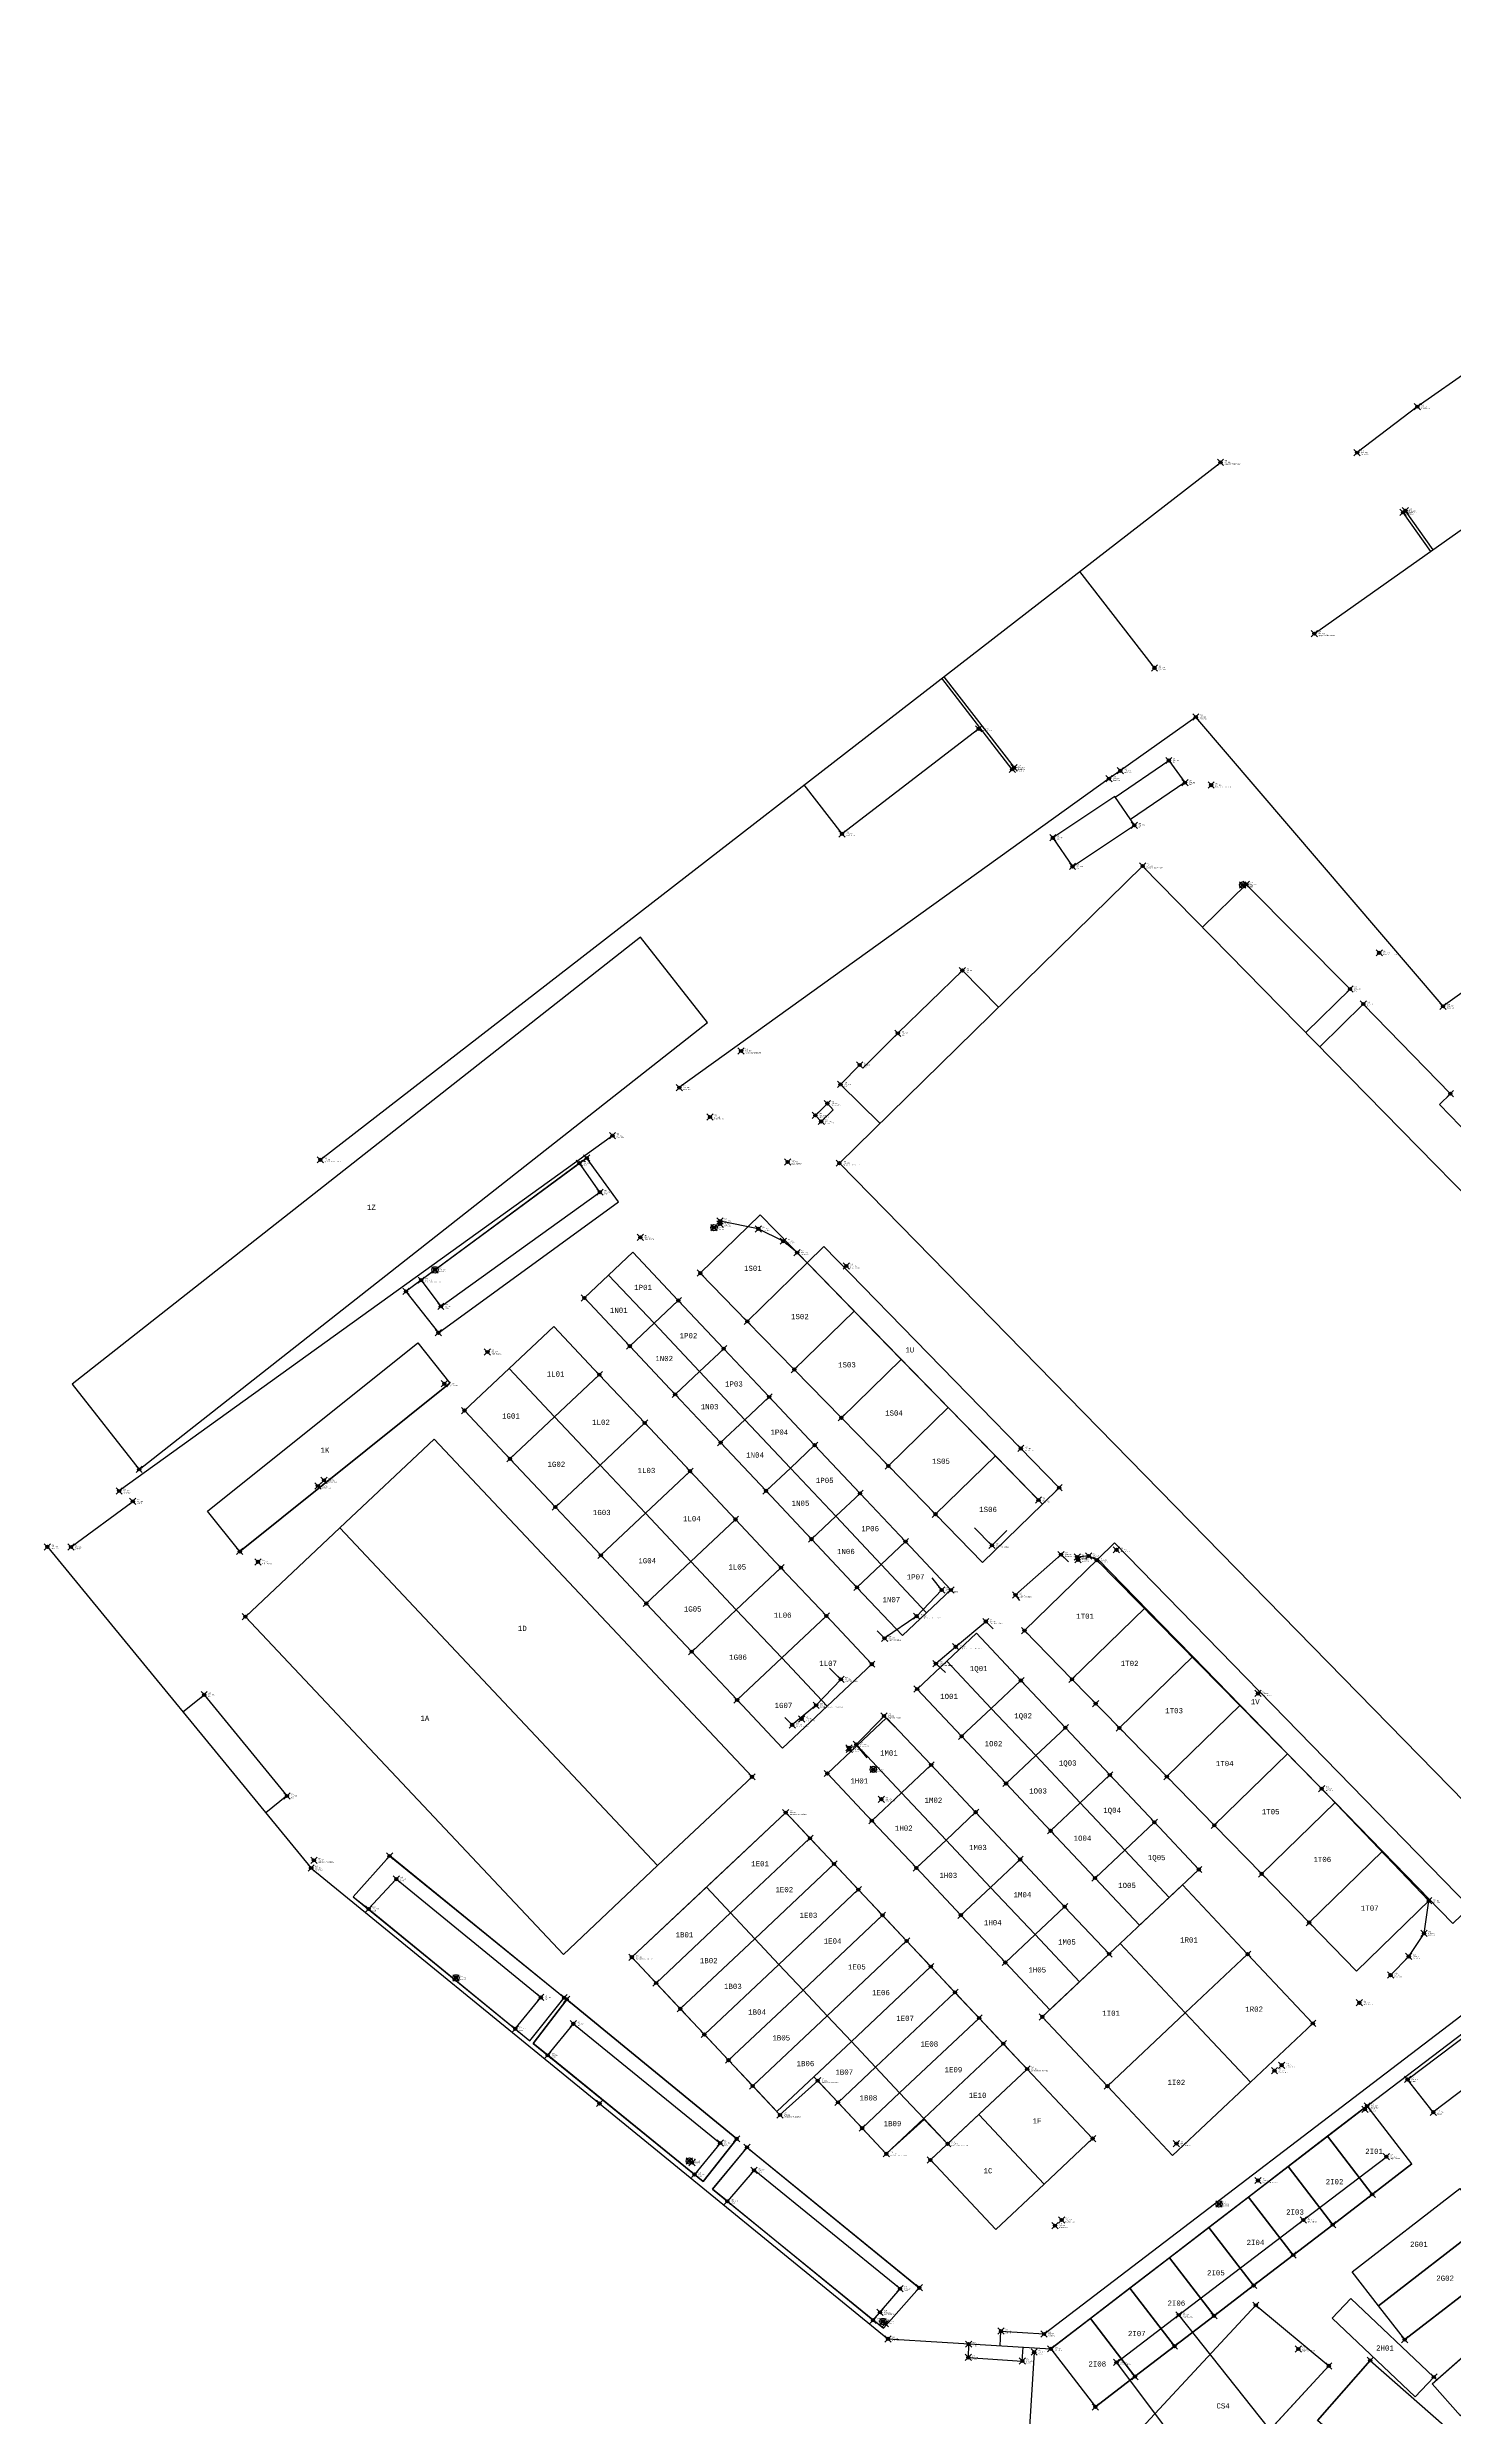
# Model space of a CAD drawing. Extents: x -300 to 1147333, y -89907 to 306044.
# Drawn here: x 73487 to 207910, y 58132 to 284659 of the extents above; entities that cross this region are included whole.
import ezdxf
from ezdxf.enums import TextEntityAlignment as Align

# ---------------------------------------------------------------- set-up
doc = ezdxf.new("R2010")
doc.units = 0
doc.header["$PDMODE"] = 35
doc.header["$PDSIZE"] = 300
for name, color, linetype, lineweight in [('WF ingombro stive 2', 1, 'Continuous', 30), ('WF lato di accesso', 40, 'Continuous', 30), ('WF piazzole', 6, 'Continuous', 30), ('WF vertice sinistro', 94, 'Continuous', 30)]:
    doc.layers.add(name, color=color, linetype=linetype, lineweight=lineweight)
doc.layers.add('WF nome aree GPS', color=7, linetype='Continuous')
doc.layers.add('WF nuovi punti', color=6, linetype='Continuous')
doc.styles.get("Standard").update_dxf_attribs({"font": 'consola.ttf', "height": 500})

# ---------------------------------------------------------------- blocks, each defined once
blk = doc.blocks.new('rilievo 2')
at = {"color": 8}
for p, q in [((213211, -411653, 1099), (212505, -412138, 2812)), ((216249, -415845), (213211, -411653, 1099)), ((199021, -428355), (216249, -415845)), ((197375, -423326, 2753), (195925, -424398, 2747)), ((195925, -424398, 2747), (199021, -428355)), ((194356, -478384), (190885, -482275)), ((211046, -491935), (194370, -478369)), ((190885, -482275), (192351, -483445, 2585)), ((207770, -496057, 2549), (211046, -491935)), ((208072, -496295, 2554), (211288, -492096)), ((211288, -492096), (227542, -505427)), ((206371, -494913, 2552), (207770, -496057, 2549)), ((209475, -497435, 2553), (208072, -496295, 2554)), ((227542, -505427), (224337, -509503, 675)), ((225219, -510224, 2528), (228525, -506247)), ((228525, -506247), (244998, -519666)), ((224337, -509503, 675), (223509, -508833, 2540)), ((226653, -511395, 2526), (225219, -510224, 2528)), ((244998, -519666), (241572, -523535)), ((241572, -523535), (240576, -522767, 2510))]:
    blk.add_line(p, q, dxfattribs=at)
for points, elevation in [([(250671, -370612), (237609, -380655), (233996, -375973)], 1802), ([(263718, -377153), (268851, -373640), (270394, -375759), (265181, -379288)], 1951), ([(239296, -402752), (237466, -404609), (241244, -408332)], 2108), ([(256389, -444346), (233317, -420693), (231997, -419597), (229602, -418423), (225956, -417672), (225935, -417953)], 2095), ([(290044, -489772), (291785, -487987), (293243, -485783), (293703, -482666), (283462, -471954), (261960, -450103), (261178, -449699), (260102, -449797), (260170, -450061)], 2505)]:
    blk.add_lwpolyline(points, dxfattribs=dict(at, elevation=elevation))
at = {"color": 8, "elevation": 2180}
blk.add_lwpolyline([(235619, -408158), (235065, -407572), (236208, -406438), (236762, -407025)], close=True, dxfattribs=at)
at = {"color": 8}
for points in [[(311105, -305458, 1408), (323482, -322511, 1330), (305542, -335424, 1375), (303358, -332290, 1408), (292598, -339814, 1383), (286849, -344201, 1684)], [(282761, -361510, 1488), (328669, -329063, 1303), (340328, -345427, 1364)], [(187735, -411822, 3474), (273789, -345134, 1928)], [(293884, -353649, 1443), (291244, -349914, 1575), (291453, -349759, 1577), (294096, -353499, 1442)], [(267477, -364785, 1704), (260336, -355560, 2170)], [(247332, -365638, 2403), (254053, -374325, 1802), (253878, -374487, 1806), (247144, -365783, 2407)], [(161648, -448828, 1954), (186863, -479531, 1078), (241997, -524553, 234), (257566, -525503, 360), (287808, -502280, 2651), (311879, -483968, 2683), (320954, -477001, -331), (327105, -472296, -331), (335070, -466036, 2080), (354649, -449578, 2133), (314683, -397379, 2207), (310635, -400536, 2212), (303510, -391107, 2143), (295063, -397138, 2335), (271429, -369482, 1692), (264211, -374625, 1649), (263130, -375375, 1675), (222048, -404916, 2809)], [(272075, -389580, 2143), (276253, -385485, 2266), (286171, -395489, 2442), (281936, -399640, 2140)], [(242945, -399722, 2040), (249117, -393719, 2153), (252564, -397236, 2138)], [(301725, -419830, 2134), (304801, -416814, 2121), (301650, -413663, 2177), (294713, -406524, 2245), (295761, -405499, 2083), (287434, -396931, 2164), (283275, -401007, 2139)], [(242945, -399722, 2040), (239605, -403062, 2108)], [(239296, -402752, 2108), (239605, -403062, 2108)], [(215667, -409517, 2863), (168510, -443480, 2008)], [(163913, -448838, 1933), (169812, -444477, 2012)], [(250281, -447005, -271991), (251938, -448681, 2081), (253353, -447267, 2081)], [(254602, -453963, -271991), (254195, -453424, 2150), (258545, -449566, 2065), (259252, -450273, 2065)], [(246206, -451787, -271991), (247125, -452951, 2392), (244749, -455453, 2550), (241672, -457570, 2684), (240961, -456859, 1684)], [(247504, -460842, -271991), (246582, -459993, 2646), (248470, -458380, 2592), (251358, -455964, 2360), (252065, -456671, 2360)], [(236416, -460422, -271991), (237500, -461492, 2737), (235134, -463969, 2787), (232847, -465845, 2819), (232139, -465138, 2819)], [(174600, -464599, 1504), (176635, -462968, 2904), (184543, -472637, 2849), (182524, -474248, 1229)], [(240013, -468991, -271991), (238969, -467714, 2922), (241622, -464998, 2697), (242678, -466053, 2697)], [(315807, -480757, 2187), (318531, -484399, 64), (294129, -502882, -37), (291669, -499749, -32), (312644, -483901, 2046), (312314, -483467, 2113)], [(252733, -525208, 321), (252800, -523809, 2574), (256922, -524079, 2529), (299863, -491302, 2611), (299017, -490184, 2014), (299264, -489052, 2014), (304821, -485049, 1996)], [(263848, -526800, 341), (269805, -522264, 256), (281709, -513178, 120), (289643, -507136, -24)], [(249709, -525060, 398), (249677, -526329, 354), (254840, -526675, 338), (254921, -525342, 339)], [(255975, -525816, 366), (255511, -533509, 340)]]:
    blk.add_polyline3d(points, dxfattribs=at)
for points in [[(257760, -381029, 1996), (259638, -383772, 2065), (265554, -379832, 2343), (263673, -377087, 1967)], [(330623, -449313, 2125), (301532, -477741, 2033), (237357, -412142, 2131), (266341, -383731, 2144)], [(255308, -498750, 2875), (247700, -505905, 3627), (245447, -503584, 3012), (241842, -506860, 2803), (235282, -499869, 2839), (231678, -503146, 2630), (217517, -488061, 2893), (232227, -474236, 2932)]]:
    blk.add_polyline3d(points, close=True, dxfattribs=at)
at = {"color": 1}
for points in [[(197375, -423326, 2753), (199259, -425832, 2726), (214461, -414911, 2776), (212505, -412138, 2812)], [(194996, -480592, 2656), (192351, -483445, 2585), (206371, -494913, 2552), (208812, -491908, 2619)], [(209475, -497435, 2553), (211926, -494424, 2615), (225963, -505824, 2580), (223509, -508833, 2540)], [(229195, -508432, 2576), (226653, -511395, 2526), (240576, -522767, 2510), (243152, -519755, 2596)]]:
    blk.add_polyline3d(points, close=True, dxfattribs=at)
blk.add_polyline3d([(263848, -526800, 341), (272583, -538471, 232), (278382, -533064, 135), (269805, -522264, 256)], dxfattribs=at)
for centre in [(275906, -385537, 2233), (225360, -418298, 2570), (198703, -422343, 2736), (240600, -470107, 2848), (200700, -490037, 2592), (223019, -507547, 2507), (273638, -511656, 2520), (241531, -522895, 2487)]:
    blk.add_circle(centre, 300, dxfattribs=at)
at = {"color": 8}
for p in [(292598, -339814, 1383), (286849, -344201, 1684), (273789, -345134, 1928), (291244, -349914, 1575), (291453, -349759, 1577), (282761, -361510, 1488), (267477, -364785, 1704), (250671, -370612, 1802), (271429, -369482, 1692), (268851, -373640, 1951), (253878, -374487, 1806), (254053, -374325, 1802), (263130, -375375, 1675), (264211, -374625, 1649), (270394, -375759, 2151), (272897, -375995, 2044), (265554, -379832, 2343), (237609, -380655, 1858), (257760, -381029, 1996), (259638, -383772, 2065), (266341, -383731, 2144), (275906, -385537, 2233), (276253, -385485, 2266), (249117, -393719, 2153), (288960, -392031, 2163), (286171, -395489, 2442), (287434, -396931, 2164), (295063, -397138, 2335), (242945, -399722, 2040), (227961, -401413, 2561), (239296, -402752, 2108), (222048, -404916, 2809), (237466, -404609, 2086), (224979, -407732, 2638), (235065, -407572, 2217), (236208, -406438, 2215), (295761, -405499, 2083), (215667, -409517, 2863), (235619, -408158, 2180), (187735, -411822, 3474), (212505, -412138, 2812), (232409, -412025, 2309), (237357, -412142, 2131), (214461, -414911, 2776), (225360, -418298, 2570), (225935, -417953, 2551), (225956, -417672, 2492), (229602, -418423, 2352), (218335, -419232, 2713), (231997, -419597, 2228), (233317, -420693, 2137), (197375, -423326, 2753), (198703, -422343, 2736), (238013, -421981, 2149), (199259, -425832, 2726), (203715, -430192, 2701), (199589, -433235, 2692), (254701, -439416, 2104), (168510, -443480, 2008), (187504, -443002, 2549), (188091, -442458, 2542), (169812, -444477, 2012), (256389, -444346, 2095), (161648, -448828, 1954), (163913, -448838, 1933), (181774, -450263, 2580), (251938, -448681, 2081), (258545, -449566, 2065), (260102, -449797, 2162), (260170, -450061, 2192), (261178, -449699, 2023), (261960, -450103, 2008), (263842, -449110, 2084), (247125, -452951, 2392), (254195, -453424, 2150), (241672, -457570, 2684), (244749, -455453, 2550), (251358, -455964, 2360), (248470, -458380, 2592), (237500, -461492, 2737), (246582, -459993, 2646), (176635, -462968, 2904), (235134, -463969, 2787), (277375, -462841, 1969), (232847, -465845, 2819), (233750, -465273, 2775), (241622, -464998, 2697), (238269, -468041, 2768), (238298, -468198, 2892), (238969, -467714, 2922), (240600, -470107, 2848), (184543, -472637, 2849), (241374, -472955, 2844), (283462, -471954, 1839), (232227, -474236, 2932), (186863, -479531, 1078), (187123, -478795, 2580), (194996, -480592, 2656), (192351, -483445, 2585), (293703, -482666, 1827), (293243, -485783, 1965), (217517, -488061, 2893), (291785, -487987, 2185), (200700, -490037, 2592), (290044, -489772, 2505), (208812, -491908, 2619), (287066, -492418, 2637), (206371, -494913, 2552), (211926, -494424, 2615), (209475, -497435, 2553), (235282, -499869, 2839), (255308, -498750, 2875), (278949, -498915, 2686), (279635, -498385, 2724), (291669, -499749, -32), (287596, -502597, 136), (287808, -502280, 2651), (294129, -502882, -37), (231678, -503146, 2630), (225963, -505824, 2580), (241842, -506860, 2803), (247700, -505905, 3627), (269577, -505879, 2740), (289643, -507136, -24), (223019, -507547, 2507), (223509, -508833, 2540), (229195, -508432, 2576), (277371, -509411, 2556), (226653, -511395, 2526), (273638, -511656, 2520), (257965, -513725, 2748), (258596, -513181, 2745), (281709, -513178, 120), (243152, -519755, 2596), (240576, -522767, 2510), (241241, -522016, 2470), (241531, -522895, 2487), (269805, -522264, 256), (241997, -524553, 234), (249709, -525060, 398), (252800, -523809, 2574), (256922, -524079, 2529), (257566, -525503, 360), (281227, -525524, 95), (249677, -526329, 354), (254840, -526675, 338), (255975, -525816, 366), (263848, -526800, 341)]:
    blk.add_point(p, dxfattribs=at)
for s, p in [('514', (292987, -339648, 1383)), ('273.374', (292987, -339814, 1383)), ('Blocco CLS', (292987, -339981, 1383)), ('513', (287238, -344034, 1684)), ('Muro CLS', (287238, -344367, 1684)), ('273.675', (287238, -344201, 1684)), ('Spigolo fabbricato', (274178, -345301, 1928)), ('435', (274178, -344968, 1928)), ('273.919', (274178, -345134, 1928)), ('436', (291633, -349747, 1575)), ('Muro CLS', (291633, -350080, 1575)), ('273.567', (291633, -349914, 1575)), ('437', (291842, -349593, 1577)), ('Muro CLS', (291842, -349926, 1577)), ('273.569', (291842, -349759, 1577)), ('Spigolo fabbricato', (283150, -361677, 1488)), ('438', (283150, -361344, 1488)), ('273.479', (283150, -361510, 1488)), ('434', (267866, -364618, 1704)), ('Muro CLS', (267866, -364952, 1704)), ('273.696', (267866, -364785, 1704)), ('431', (251060, -370446, 1802)), ('273.793', (251060, -370612, 1802)), ('Box carrelli', (251060, -370779, 1802)), ('391', (271818, -369315, 1692)), ('Muro CLS', (271818, -369649, 1692)), ('273.684', (271818, -369482, 1692)), ('388', (269240, -373473, 1951)), ('273.942', (269240, -373640, 1951)), ('Box', (269240, -373807, 1951)), ('432', (254267, -374321, 1806)), ('Muro CLS', (254267, -374654, 1806)), ('273.798', (254267, -374487, 1806)), ('433', (254442, -374159, 1802)), ('Muro CLS', (254442, -374492, 1802)), ('273.793', (254442, -374325, 1802)), ('389', (263519, -375208, 1675)), ('Muro CLS', (263519, -375542, 1675)), ('273.667', (263519, -375375, 1675)), ('390', (264600, -374458, 1649)), ('Muro CLS', (264600, -374791, 1649)), ('273.641', (264600, -374625, 1649)), ('387', (270783, -375593, 2151)), ('274.143', (270783, -375759, 2151)), ('Box', (270783, -375926, 2151)), ('394', (273286, -375828, 2044)), ('274.035', (273286, -375995, 2044)), ('Palo illuminazione', (273286, -376162, 2044)), ('430', (237998, -380489, 1858)), ('386', (265943, -379665, 2343)), ('274.335', (265943, -379832, 2343)), ('Box', (265943, -379998, 2343)), ('273.850', (237998, -380655, 1858)), ('Box carrelli', (237998, -380822, 1858)), ('384', (258149, -380862, 1996)), ('273.987', (258149, -381029, 1996)), ('Box', (258149, -381196, 1996)), ('385', (260027, -383605, 2065)), ('274.056', (260027, -383772, 2065)), ('Box', (260027, -383939, 2065)), ('Spigolo fabbricato', (266730, -383898, 2144)), ('392', (266730, -383564, 2144)), ('274.136', (266730, -383731, 2144)), ('395', (276295, -385371, 2233)), ('274.224', (276295, -385537, 2233)), ('Idrante', (276295, -385704, 2233)), ('393', (276642, -385318, 2266)), ('274.257', (276642, -385485, 2266)), ('Box', (276642, -385652, 2266)), ('396', (289349, -391864, 2163)), ('383', (249506, -393552, 2153)), ('274.144', (249506, -393719, 2153)), ('Box', (249506, -393886, 2153)), ('274.154', (289349, -392031, 2163)), ('Palo illuminazione', (289349, -392198, 2163)), ('397', (286560, -395323, 2442)), ('274.433', (286560, -395489, 2442)), ('Box', (286560, -395656, 2442)), ('398', (287823, -396764, 2164)), ('274.156', (287823, -396931, 2164)), ('Box', (287823, -397098, 2164)), ('399', (295452, -396971, 2335)), ('Muro CLS', (295452, -397305, 2335)), ('274.327', (295452, -397138, 2335)), ('382', (243334, -399555, 2040)), ('274.032', (243334, -399722, 2040)), ('Box', (243334, -399889, 2040)), ('374', (228350, -401246, 2561)), ('274.552', (228350, -401413, 2561)), ('Palo illuminazione', (228350, -401580, 2561)), ('381', (239685, -402585, 2108)), ('274.100', (239685, -402752, 2108)), ('Box', (239685, -402919, 2108)), ('372', (222437, -404749, 2809)), ('Muro CLS', (222437, -405083, 2809)), ('274.800', (222437, -404916, 2809)), ('380', (237855, -404443, 2086)), ('274.078', (237855, -404609, 2086)), ('Box', (237855, -404776, 2086)), ('373', (225368, -407566, 2638)), ('274.629', (225368, -407732, 2638)), ('378', (235454, -407405, 2217)), ('274.209', (235454, -407572, 2217)), ('Blocco CLS', (235454, -407739, 2217)), ('379', (236596, -406271, 2215)), ('274.206', (236596, -406438, 2215)), ('Blocco CLS', (236596, -406605, 2215)), ('371', (216056, -409350, 2863)), ('Muro CLS', (216056, -409684, 2863)), ('274.855', (216056, -409517, 2863)), ('Riga bianca', (225368, -407899, 2638)), ('377', (236008, -407992, 2180)), ('274.172', (236008, -408158, 2180)), ('Blocco CLS', (236008, -408325, 2180)), ('Spigolo fabbricato', (188124, -411989, 3474)), ('440', (188124, -411656, 3474)), ('275.465', (188124, -411822, 3474)), ('CS13', (212894, -412304, 2812)), ('519', (212894, -411971, 2812)), ('274.803', (212894, -412138, 2812)), ('375', (232798, -411858, 2309)), ('274.300', (232798, -412025, 2309)), ('Riga bianca', (232798, -412192, 2309)), ('Spigolo fabbricato', (237746, -412309, 2131)), ('376', (237746, -411975, 2131)), ('274.123', (237746, -412142, 2131)), ('CS13', (214850, -415077, 2776)), ('520', (214850, -414744, 2776)), ('274.768', (214850, -414911, 2776)), ('370', (218724, -419065, 2713)), ('369', (225749, -418131, 2570)), ('274.561', (225749, -418298, 2570)), ('Idrante', (225749, -418464, 2570)), ('368', (226324, -417786, 2551)), ('Muro CLS', (226324, -418120, 2551)), ('274.543', (226324, -417953, 2551)), ('367', (226345, -417505, 2492)), ('Muro CLS', (226345, -417839, 2492)), ('274.484', (226345, -417672, 2492)), ('366', (229991, -418256, 2352)), ('Muro CLS', (229991, -418590, 2352)), ('274.343', (229991, -418423, 2352)), ('274.704', (218724, -419232, 2713)), ('Riga bianca', (218724, -419399, 2713)), ('365', (232385, -419430, 2228)), ('Muro CLS', (232385, -419764, 2228)), ('274.220', (232385, -419597, 2228)), ('364', (233706, -420527, 2137)), ('Muro CLS', (233706, -420860, 2137)), ('274.128', (233706, -420693, 2137)), ('336', (197764, -423159, 2753)), ('274.744', (197764, -423326, 2753)), ('Palo illuminazione', (197764, -423493, 2753)), ('337', (199092, -422177, 2736)), ('274.727', (199092, -422343, 2736)), ('Idrante', (199092, -422510, 2736)), ('363', (238402, -421814, 2149)), ('274.140', (238402, -421981, 2149)), ('Riga bianca', (238402, -422148, 2149)), ('521', (199648, -425665, 2726)), ('274.717', (199648, -425832, 2726)), ('CS13', (199648, -425999, 2726)), ('339', (204104, -430026, 2701)), ('274.693', (204104, -430192, 2701)), ('Riga bianca', (204104, -430359, 2701)), ('338', (199978, -433068, 2692)), ('274.684', (199978, -433235, 2692)), ('Riga bianca', (199978, -433402, 2692)), ('362', (255089, -439250, 2104)), ('274.095', (255089, -439416, 2104)), ('Riga bianca', (255089, -439583, 2104)), ('330', (168899, -443313, 2008)), ('Muro CLS', (168899, -443647, 2008)), ('273.999', (168899, -443480, 2008)), ('333', (187893, -442836, 2549)), ('274.541', (187893, -443002, 2549)), ('Blocco CLS', (187893, -443169, 2549)), ('334', (188480, -442291, 2542)), ('274.534', (188480, -442458, 2542)), ('Blocco CLS', (188480, -442625, 2542)), ('Sbarra', (170201, -444644, 2012)), ('332', (170201, -444310, 2012)), ('274.003', (170201, -444477, 2012)), ('361', (256778, -444180, 2095)), ('Muro CLS', (256778, -444513, 2095)), ('274.086', (256778, -444346, 2095)), ('831', (252327, -448514, 2081)), ('329', (162037, -448662, 1954)), ('Muro CLS', (162037, -448995, 1954)), ('273.946', (162037, -448828, 1954)), ('Sbarra', (164302, -449005, 1933)), ('331', (164302, -448671, 1933)), ('273.924', (164302, -448838, 1933)), ('335', (182163, -450096, 2580)), ('274.572', (182163, -450263, 2580)), ('Riga bianca', (182163, -450430, 2580)), ('274.073', (252327, -448681, 2081)), ('Ingombro stive', (252327, -448848, 2081)), ('830', (258934, -449399, 2065)), ('274.056', (258934, -449566, 2065)), ('Ingombro stive', (258934, -449733, 2065)), ('359', (260491, -449631, 2162)), ('Muro CLS', (260491, -449964, 2162)), ('274.154', (260491, -449797, 2162)), ('360', (260559, -449894, 2192)), ('Muro CLS', (260559, -450228, 2192)), ('274.183', (260559, -450061, 2192)), ('358', (261567, -449533, 2023)), ('Muro CLS', (261567, -449866, 2023)), ('274.015', (261567, -449699, 2023)), ('357', (262349, -449936, 2008)), ('Muro CLS', (262349, -450269, 2008)), ('274.000', (262349, -450103, 2008)), ('356', (264231, -448943, 2084)), ('274.075', (264231, -449110, 2084)), ('Riga bianca', (264231, -449277, 2084)), ('832', (247514, -452784, 2392)), ('274.383', (247514, -452951, 2392)), ('833', (245138, -455287, 2550)), ('Ingombro stive', (247514, -453118, 2392)), ('829', (254584, -453257, 2150)), ('274.141', (254584, -453424, 2150)), ('Ingombro stive', (254584, -453590, 2150)), ('834', (242061, -457404, 2684)), ('274.675', (242061, -457570, 2684)), ('274.541', (245138, -455453, 2550)), ('Ingombro stive - mezzeria', (245138, -455620, 2550)), ('828', (251747, -455797, 2360)), ('274.351', (251747, -455964, 2360)), ('Ingombro stive', (251747, -456131, 2360)), ('Ingombro stive', (242061, -457737, 2684)), ('826', (246971, -459826, 2646)), ('827', (248859, -458214, 2592)), ('274.584', (248859, -458380, 2592)), ('Ingombro stive - mezzeria', (248859, -458547, 2592)), ('835', (237889, -461325, 2737)), ('274.729', (237889, -461492, 2737)), ('Ingombro stive', (237889, -461659, 2737)), ('274.637', (246971, -459993, 2646)), ('Ingombro stive', (246971, -460160, 2646)), ('328', (177024, -462801, 2904)), ('274.896', (177024, -462968, 2904)), ('Box', (177024, -463135, 2904)), ('836', (235523, -463802, 2787)), ('274.779', (235523, -463969, 2787)), ('Ingombro stive - mezzeria', (235523, -464136, 2787)), ('355', (277763, -462675, 1969)), ('273.960', (277763, -462841, 1969)), ('Riga bianca', (277763, -463008, 1969)), ('837', (233236, -465679, 2819)), ('274.811', (233236, -465845, 2819)), ('Ingombro stive', (233236, -466012, 2819)), ('341', (234139, -465106, 2775)), ('274.767', (234139, -465273, 2775)), ('Riga bianca', (234139, -465440, 2775)), ('825', (242011, -464831, 2697)), ('274.689', (242011, -464998, 2697)), ('Ingombro stive', (242011, -465164, 2697)), ('342', (238658, -467874, 2768)), ('274.760', (238658, -468041, 2768)), ('Riga bianca', (238658, -468208, 2768)), ('823', (238687, -468031, 2892)), ('274.884', (238687, -468198, 2892)), ('Blocco CLS', (238687, -468365, 2892)), ('824', (239358, -467547, 2922)), ('274.913', (239358, -467714, 2922)), ('Blocco CLS', (239358, -467881, 2922)), ('344', (240989, -469940, 2848)), ('274.840', (240989, -470107, 2848)), ('Idrante', (240989, -470274, 2848)), ('327', (184932, -472470, 2849)), ('274.840', (184932, -472637, 2849)), ('Box', (184932, -472804, 2849)), ('343', (241763, -472788, 2844)), ('274.835', (241763, -472955, 2844)), ('Riga bianca', (241763, -473122, 2844)), ('354', (283851, -471787, 1839)), ('Muro CLS', (283851, -472121, 1839)), ('273.830', (283851, -471954, 1839)), ('340', (232616, -474069, 2932)), ('274.924', (232616, -474236, 2932)), ('Baraccatura acciaio', (232616, -474403, 2932)), ('441', (187252, -479364, 1078)), ('Muro CLS', (187252, -479697, 1078)), ('273.070', (187252, -479531, 1078)), ('326', (187512, -478628, 2580)), ('274.572', (187512, -478795, 2580)), ('Palo illuminazione', (187512, -478961, 2580)), ('CS01', (195385, -480758, 2656)), ('522', (195385, -480425, 2656)), ('274.648', (195385, -480592, 2656)), ('353', (294092, -482499, 1827)), ('CS01', (192740, -483612, 2585)), ('523', (192740, -483278, 2585)), ('274.576', (192740, -483445, 2585)), ('Muro CLS', (294092, -482833, 1827)), ('273.818', (294092, -482666, 1827)), ('352', (293632, -485617, 1965)), ('Muro CLS', (293632, -485950, 1965)), ('273.956', (293632, -485783, 1965)), ('322', (217906, -487894, 2893)), ('274.885', (217906, -488061, 2893)), ('Baraccatura acciaio', (217906, -488228, 2893)), ('351', (292174, -487821, 2185)), ('Muro CLS', (292174, -488154, 2185)), ('274.177', (292174, -487987, 2185)), ('325', (201089, -489870, 2592)), ('274.583', (201089, -490037, 2592)), ('Idrante', (201089, -490203, 2592)), ('350', (290433, -489605, 2505)), ('Muro CLS', (290433, -489939, 2505)), ('274.497', (290433, -489772, 2505)), ('CS01', (209201, -492075, 2619)), ('524', (209201, -491741, 2619)), ('274.610', (209201, -491908, 2619)), ('349', (287455, -492251, 2637)), ('274.629', (287455, -492418, 2637)), ('Riga bianca', (287455, -492585, 2637)), ('CS01', (206760, -495079, 2552)), ('525', (206760, -494746, 2552)), ('274.544', (206760, -494913, 2552)), ('CS02', (212314, -494591, 2615)), ('527', (212314, -494257, 2615)), ('274.606', (212314, -494424, 2615)), ('CS02', (209864, -497601, 2553)), ('526', (209864, -497268, 2553)), ('274.544', (209864, -497435, 2553)), ('348', (280024, -498218, 2724)), ('274.715', (280024, -498385, 2724)), ('320', (235671, -499702, 2839)), ('274.831', (235671, -499869, 2839)), ('Baraccatura acciaio', (235671, -500036, 2839)), ('345', (255697, -498583, 2875)), ('274.866', (255697, -498750, 2875)), ('Baraccatura acciaio', (255697, -498917, 2875)), ('347', (279338, -498748, 2686)), ('274.677', (279338, -498915, 2686)), ('Blocco CLS', (279338, -499082, 2686)), ('Blocco CLS', (280024, -498552, 2724)), ('274', (292058, -499582, -32)), ('271.960', (292058, -499749, -32)), ('Rampa', (292058, -499915, -32)), ('Muro CLS', (287985, -502764, 136)), ('273', (287985, -502431, 136)), ('272.127', (287985, -502597, 136)), ('311', (288197, -502113, 2651)), ('Muro CLS', (288197, -502447, 2651)), ('274.642', (288197, -502280, 2651)), ('275', (294518, -502715, -37)), ('271.955', (294518, -502882, -37)), ('321', (232067, -502979, 2630)), ('274.622', (232067, -503146, 2630)), ('Baraccatura acciaio', (232067, -503312, 2630)), ('Rampa', (294518, -503049, -37)), ('324', (223408, -507380, 2507)), ('CS02', (226352, -505990, 2580)), ('528', (226352, -505657, 2580)), ('274.571', (226352, -505824, 2580)), ('319', (242231, -506694, 2803)), ('274.794', (242231, -506860, 2803)), ('Baraccatura acciaio', (242231, -507027, 2803)), ('318', (248089, -505738, 3627)), ('275.618', (248089, -505905, 3627)), ('Baraccatura acciaio', (248089, -506072, 3627)), ('346', (269966, -505713, 2740)), ('274.732', (269966, -505879, 2740)), ('Riga bianca', (269966, -506046, 2740)), ('538', (290032, -506969, -24)), ('271.967', (290032, -507136, -24)), ('Riga bianca', (290032, -507302, -24)), ('274.499', (223408, -507547, 2507)), ('Idrante', (223408, -507713, 2507)), ('CS02', (223898, -508999, 2540)), ('529', (223898, -508666, 2540)), ('274.531', (223898, -508833, 2540)), ('CS03', (229584, -508599, 2576)), ('531', (229584, -508265, 2576)), ('274.567', (229584, -508432, 2576)), ('312', (277760, -509244, 2556)), ('274.547', (277760, -509411, 2556)), ('Palo illuminazione', (277760, -509578, 2556)), ('CS03', (227042, -511562, 2526)), ('530', (227042, -511229, 2526)), ('274.518', (227042, -511395, 2526)), ('313', (274027, -511489, 2520)), ('274.512', (274027, -511656, 2520)), ('Idrante', (274027, -511822, 2520)), ('316', (258354, -513558, 2748)), ('274.739', (258354, -513725, 2748)), ('Blocco CLS', (258354, -513892, 2748)), ('317', (258985, -513014, 2745)), ('274.737', (258985, -513181, 2745)), ('Blocco CLS', (258985, -513347, 2745)), ('537', (282098, -513011, 120)), ('272.111', (282098, -513178, 120)), ('Riga bianca', (282098, -513345, 120)), ('CS03', (243541, -519922, 2596)), ('532', (243541, -519588, 2596)), ('274.588', (243541, -519755, 2596)), ('CS03', (240965, -522934, 2510)), ('533', (240965, -522600, 2510)), ('274.501', (240965, -522767, 2510)), ('534', (241630, -521849, 2470)), ('Marciapiede', (241630, -522182, 2470)), ('274.461', (241630, -522016, 2470)), ('323', (241920, -522728, 2487)), ('274.478', (241920, -522895, 2487)), ('Idrante', (241920, -523062, 2487)), ('536', (270194, -522097, 256)), ('272.247', (270194, -522264, 256)), ('Riga bianca', (270194, -522430, 256)), ('Muro CLS', (242386, -524720, 234)), ('268', (242386, -524386, 234)), ('272.225', (242386, -524553, 234)), ('Scala', (250098, -525226, 398)), ('269', (250098, -524893, 398)), ('272.390', (250098, -525060, 398)), ('315', (253189, -523642, 2574)), ('274.565', (253189, -523809, 2574)), ('Pedonale', (253189, -523976, 2574)), ('314', (257311, -523912, 2529)), ('274.521', (257311, -524079, 2529)), ('Pedonale', (257311, -524245, 2529)), ('272', (257955, -525336, 360)), ('272.352', (257955, -525503, 360)), ('120', (281616, -525357, 95)), ('272.087', (281616, -525524, 95)), ('Scala', (250066, -526496, 354)), ('270', (250066, -526162, 354)), ('272.346', (250066, -526329, 354)), ('Scala', (255228, -526842, 338)), ('271', (255228, -526508, 338)), ('272.329', (255228, -526675, 338)), ('Sbarra', (256364, -525983, 366)), ('104', (256364, -525649, 366)), ('272.357', (256364, -525816, 366)), ('Muro CLS', (257955, -525670, 360)), ('535', (264237, -526633, 341)), ('272.333', (264237, -526800, 341)), ('Riga bianca', (264237, -526967, 341)), ('Ingombro stive', (281616, -525691, 95))]:
    blk.add_text(s, height=100, dxfattribs=at).set_placement(p, align=Align.MIDDLE_LEFT)

msp = doc.modelspace()

# ---------------------------------------------------------------- linework, layer by layer
at = {"layer": 'WF ingombro stive 2'}
for points, elevation in [([(75846, 156845), (82257, 148699), (136596, 191440), (130177, 199598)], 2056), ([(135895, 167464), (141620, 173049), (146117, 168439), (140391, 162854)], 2856), ([(170200, 146948), (168601, 145388), (146117, 168439), (147716, 169998)], 2856), ([(129457, 169461), (133799, 164849), (131479, 162665), (127137, 167277)], 2856), ([(140391, 162854), (146117, 168439), (150614, 163829), (144888, 158244)], 2856), ([(127137, 167277), (131479, 162665), (129160, 160481), (124817, 165093)], 2856), ([(133799, 164849), (138142, 160237), (135822, 158053), (131479, 162665)], 2856), ([(144888, 158244), (150614, 163829), (155110, 159219), (149385, 153634)], 2856), ([(131479, 162665), (135822, 158053), (133502, 155869), (129160, 160481)], 2856), ([(111970, 156937), (91879, 140854), (88796, 144704), (108882, 160792)], -272079), ([(138142, 160237), (142484, 155625), (140164, 153441), (135822, 158053)], 2856), ([(149385, 153634), (155110, 159219), (159607, 154609), (153882, 149024)], 2856), ([(135822, 158053), (140164, 153441), (137845, 151257), (133502, 155869)], 2856), ([(142484, 155625), (146826, 151012), (144507, 148828), (140164, 153441)], 2856), ([(153882, 149024), (159607, 154609), (164104, 149998), (158378, 144414)], 2856), ([(140164, 153441), (144507, 148828), (142187, 146644), (137845, 151257)], 2856), ([(146826, 151012), (151169, 146400), (148849, 144216), (144507, 148828)], 2856), ([(158378, 144414), (164104, 149998), (168601, 145388), (162875, 139804)], 2856), ([(144507, 148828), (148849, 144216), (146529, 142032), (142187, 146644)], 2856), ([(151169, 146400), (155511, 141788), (153191, 139604), (148849, 144216)], 2856), ([(148849, 144216), (153191, 139604), (150872, 137420), (146529, 142032)], 2856), ([(155511, 141788), (159853, 137176), (157534, 134992), (153191, 139604)], 2856), ([(209451, 106847), (207851, 105288), (173901, 140115), (175501, 141675)], 1839), ([(153191, 139604), (157534, 134992), (155214, 132808), (150872, 137420)], 2856), ([(159457, 130366), (162290, 133032), (166543, 128514), (163711, 125848)], 2875), ([(156625, 127699), (159457, 130366), (163711, 125848), (160879, 123181)], 2875), ([(163711, 125848), (166543, 128514), (170797, 123997), (167964, 121330)], 2875), ([(150881, 122290), (153713, 124957), (157966, 120439), (155134, 117773)], 2875), ([(160879, 123181), (163711, 125848), (167964, 121330), (165132, 118664)], 2875), ([(167964, 121330), (170797, 123997), (175050, 119479), (172218, 116812)], 2875), ([(148048, 119624), (150881, 122290), (155134, 117773), (152302, 115106)], 2875), ([(155134, 117773), (157966, 120439), (162220, 115922), (159388, 113255)], 2875), ([(165132, 118664), (167964, 121330), (172218, 116812), (169386, 114146)], 2875), ([(172218, 116812), (175050, 119479), (179304, 114961), (176471, 112295)], 2875), ([(152302, 115106), (155134, 117773), (159388, 113255), (156555, 110588)], 2875), ([(159388, 113255), (162220, 115922), (166473, 111404), (163641, 108737)], 2875), ([(169386, 114146), (172218, 116812), (176471, 112295), (173639, 109628)], 2875), ([(176471, 112295), (179304, 114961), (183557, 110444), (180725, 107777)], 2875), ([(156555, 110588), (159388, 113255), (163641, 108737), (160809, 106071)], 2875), ([(163641, 108737), (166473, 111404), (170727, 106886), (167895, 104220)], 2875), ([(173639, 109628), (176471, 112295), (180725, 107777), (177893, 105110)], 2875), ([(160809, 106071), (163641, 108737), (167895, 104220), (165062, 101553)], 2875), ([(181988, 108966), (188219, 102348), (182260, 96737), (176029, 103356)], 2856), ([(167895, 104220), (170727, 106886), (174980, 102369), (172148, 99702)], 2875), ([(165062, 101553), (167895, 104220), (172148, 99702), (169316, 97035)], 2875), ([(168588, 96350), (176029, 103356), (182260, 96737), (174819, 89732)], 2856), ([(188219, 102348), (194450, 95730), (188491, 90119), (182260, 96737)], 2856), ([(174819, 89732), (182260, 96737), (188491, 90119), (181050, 83113)], 2856), ([(162522, 87018), (168775, 80368), (173400, 84718), (167146, 91367)], 2875), ([(164151, 76019), (168775, 80368), (162522, 87018), (157897, 82669)], 2875), ([(200130, 79383), (203910, 82286), (199647, 87838), (195867, 84935)], 2651), ([(196350, 76480), (200130, 79383), (195867, 84935), (192086, 82032)], 2651), ([(192570, 73577), (196350, 76480), (192086, 82032), (188306, 79129)], 2651), ([(208516, 79930), (211022, 76686), (200734, 68739), (198228, 71983)], -11), ([(188789, 70674), (192570, 73577), (188306, 79129), (184526, 76226)], 2651), ([(185009, 67771), (188789, 70674), (184526, 76226), (180746, 73323)], 2651), ([(211022, 76686), (213528, 73441), (203240, 65494), (200734, 68739)], -11), ([(181229, 64868), (185009, 67771), (180746, 73323), (176965, 70420)], 2651), ([(177448, 61965), (181229, 64868), (176965, 70420), (173185, 67517)], 2651), ([(215616, 69862), (218325, 66785), (208567, 58195), (205858, 61272)], -116), ([(173668, 59062), (177448, 61965), (173185, 67517), (169405, 64614)], 2651), ([(194897, 57770), (199939, 63508), (221167, 44857), (216125, 39119)], 302)]:
    msp.add_lwpolyline(points, close=True, dxfattribs=dict(at, elevation=elevation))
for points, elevation in [([(121897, 162359), (126240, 157747), (121973, 153730), (117631, 158342), (121897, 162359)], 2856), ([(117631, 158342), (121973, 153730), (117707, 149713), (113364, 154325), (117631, 158342)], 2856), ([(126240, 157747), (130582, 153135), (126315, 149118), (121973, 153730), (126240, 157747)], 2856), ([(121973, 153730), (126315, 149118), (122049, 145101), (117707, 149713), (121973, 153730)], 2856), ([(130582, 153135), (134924, 148523), (130658, 144506), (126315, 149118), (130582, 153135)], 2856), ([(131820, 110822), (101431, 143099), (110448, 151588), (140844, 119303), (131820, 110822)], 2856), ([(126315, 149118), (130658, 144506), (126391, 140489), (122049, 145101), (126315, 149118)], 2856), ([(134924, 148523), (139267, 143911), (135000, 139894), (130658, 144506), (134924, 148523)], 2856), ([(131820, 110822), (122811, 102325), (92415, 134610), (101431, 143099), (131820, 110822)], 2856), ([(130658, 144506), (135000, 139894), (130734, 135877), (126391, 140489), (130658, 144506)], 2856), ([(139267, 143911), (143609, 139299), (139343, 135282), (135000, 139894), (139267, 143911)], 2856), ([(135000, 139894), (139343, 135282), (135076, 131265), (130734, 135877), (135000, 139894)], 2856), ([(143609, 139299), (147951, 134687), (143685, 130670), (139343, 135282), (143609, 139299)], 2856), ([(166892, 133282), (173901, 140115), (178436, 135464), (171427, 128631), (166892, 133282)], 2008), ([(139343, 135282), (143685, 130670), (139418, 126653), (135076, 131265), (139343, 135282)], 2856), ([(147951, 134687), (152294, 130075), (148027, 126058), (143685, 130670), (147951, 134687)], 2856), ([(171427, 128631), (178436, 135464), (182971, 130812), (175961, 123979), (171427, 128631)], 2008), ([(143685, 130670), (148027, 126058), (143761, 122041), (139418, 126653), (143685, 130670)], 2856), ([(175961, 123979), (182971, 130812), (187506, 126160), (180496, 119327), (175961, 123979)], 1839), ([(180496, 119327), (187506, 126160), (192040, 121508), (185031, 114675), (180496, 119327)], 1839), ([(185031, 114675), (192040, 121508), (196575, 116856), (189565, 110023), (185031, 114675)], 1839), ([(146377, 113427), (138794, 106287), (136479, 108751), (144066, 115881), (146377, 113427)], 2875), ([(189565, 110023), (196575, 116856), (201110, 112204), (194100, 105371), (189565, 110023)], 1839), ([(148688, 110972), (141103, 103830), (138794, 106287), (146377, 113427), (148688, 110972)], 2875), ([(194100, 105371), (201110, 112204), (205644, 107552), (198635, 100719), (194100, 105371)], 1839), ([(138794, 106287), (131676, 99585), (129356, 102057), (136479, 108751), (138794, 106287)], 2844), ([(151000, 108517), (143412, 101373), (141103, 103830), (148688, 110972), (151000, 108517)], 2875), ([(153311, 106062), (145721, 98916), (143412, 101373), (151000, 108517), (153311, 106062)], 2875), ([(141103, 103830), (133984, 97127), (131676, 99585), (138794, 106287), (141103, 103830)], 2844), ([(155622, 103608), (148030, 96459), (145721, 98916), (153311, 106062), (155622, 103608)], 2875), ([(143412, 101373), (136291, 94669), (133984, 97127), (141103, 103830), (143412, 101373)], 2844), ([(157933, 101153), (150338, 94002), (148030, 96459), (155622, 103608), (157933, 101153)], 2875), ([(145721, 98916), (138599, 92211), (136291, 94669), (143412, 101373), (145721, 98916)], 2844), ([(160244, 98698), (152647, 91545), (150338, 94002), (157933, 101153), (160244, 98698)], 2875), ([(148030, 96459), (140906, 89752), (138599, 92211), (145721, 98916), (148030, 96459)], 2844), ([(162555, 96243), (154956, 89089), (152647, 91545), (160244, 98698), (162555, 96243)], 2875), ([(150338, 94002), (143214, 87294), (140906, 89752), (148030, 96459), (150338, 94002)], 2844), ([(164867, 93789), (157265, 86632), (154956, 89089), (162555, 96243), (164867, 93789)], 2875), ([(152643, 91541), (149067, 88174), (146760, 90633), (150338, 94002), (152647, 91545)], 2844), ([(167146, 91367), (159538, 84212), (157265, 86632), (164867, 93789), (167146, 91367)], 2875), ([(154956, 89089), (151374, 85716), (149067, 88174), (152647, 91545), (154954, 89086)], 2844), ([(157265, 86632), (153681, 83257), (151374, 85716), (154956, 89089), (157265, 86632)], 2844)]:
    msp.add_lwpolyline(points, dxfattribs=dict(at, elevation=elevation))
msp.add_lwpolyline([(198083, 69426), (206025, 61916), (204238, 60027), (196296, 67537)], close=True, dxfattribs=at)
at = {"layer": 'WF lato di accesso'}
for p, q in [((82257, 148699, 2056), (136596, 191440, 2056)), ((110859, 161761), (128088, 174273)), ((147716, 169998, 2856), (170200, 146948, 2856)), ((129457, 169461, 2856), (133799, 164849, 2856)), ((135895, 167464, 2856), (140391, 162854, 2856)), ((124817, 165093, 2856), (129160, 160481, 2856)), ((133799, 164849, 2856), (138142, 160237, 2856)), ((121897, 162359, 2856), (126240, 157747, 2856)), ((140391, 162854, 2856), (144888, 158244, 2856)), ((129160, 160481, 2856), (133502, 155869, 2856)), ((138142, 160237, 2856), (142484, 155625, 2856)), ((91879, 140854, -272079), (111970, 156937, -272079)), ((126240, 157747, 2856), (130582, 153135, 2856)), ((144888, 158244, 2856), (149385, 153634, 2856)), ((113364, 154325, 2856), (117707, 149713, 2856)), ((133502, 155869, 2856), (137845, 151257, 2856)), ((142484, 155625, 2856), (146826, 151012, 2856)), ((130582, 153135, 2856), (134924, 148523, 2856)), ((149385, 153634, 2856), (153882, 149024, 2856)), ((110448, 151588, 2856), (140844, 119303, 2856)), ((117707, 149713, 2856), (122049, 145101, 2856)), ((137845, 151257, 2856), (142187, 146644, 2856)), ((146826, 151012, 2856), (151169, 146400, 2856)), ((134924, 148523, 2856), (139267, 143911, 2856)), ((153882, 149024, 2856), (158378, 144414, 2856)), ((122049, 145101, 2856), (126391, 140489, 2856)), ((142187, 146644, 2856), (146529, 142032, 2856)), ((151169, 146400, 2856), (155511, 141788, 2856)), ((139267, 143911, 2856), (143609, 139299, 2856)), ((158378, 144414, 2856), (162875, 139804, 2856)), ((126391, 140489, 2856), (130734, 135877, 2856)), ((146529, 142032, 2856), (150872, 137420, 2856)), ((155511, 141788, 2856), (159853, 137176, 2856)), ((209451, 106847, 1839), (175501, 141675, 1839)), ((143609, 139299, 2856), (147951, 134687, 2856)), ((150872, 137420, 2856), (155214, 132808, 2856)), ((92415, 134610, 2856), (122811, 102325, 2856)), ((130734, 135877, 2856), (135076, 131265, 2856)), ((147951, 134687, 2856), (152294, 130075, 2856)), ((166543, 128514, 2875), (162290, 133032, 2875)), ((166892, 133282, 2008), (171427, 128631, 2008)), ((135076, 131265, 2856), (139418, 126653, 2856)), ((156625, 127699, 2875), (160879, 123181, 2875)), ((170797, 123997, 2875), (166543, 128514, 2875)), ((171427, 128631, 2008), (175961, 123979, 1839)), ((139418, 126653, 2856), (143761, 122041, 2856)), ((157966, 120439, 2875), (153713, 124957, 2875)), ((160879, 123181, 2875), (165132, 118664, 2875)), ((175050, 119479, 2875), (170797, 123997, 2875)), ((175961, 123979, 1839), (180496, 119327, 1839)), ((162220, 115922, 2875), (157966, 120439, 2875)), ((148048, 119624, 2875), (152302, 115106, 2875)), ((165132, 118664, 2875), (169386, 114146, 2875)), ((179304, 114961, 2875), (175050, 119479, 2875)), ((180496, 119327, 1839), (185031, 114675, 1839)), ((144066, 115881, 2875), (146377, 113427, 2875)), ((166473, 111404, 2875), (162220, 115922, 2875)), ((146377, 113427, 2875), (148688, 110972, 2875)), ((152302, 115106, 2875), (156555, 110588, 2875)), ((169386, 114146, 2875), (173639, 109628, 2875)), ((183557, 110444, 2875), (179304, 114961, 2875)), ((185031, 114675, 1839), (189565, 110023, 1839)), ((122884, 98183), (106194, 111733)), ((170727, 106886, 2875), (166473, 111404, 2875)), ((148688, 110972, 2875), (151000, 108517, 2875)), ((156555, 110588, 2875), (160809, 106071, 2875)), ((173639, 109628, 2875), (177893, 105110, 2875)), ((188219, 102348, 2856), (181988, 108966, 2856)), ((189565, 110023, 1839), (194100, 105371, 1839)), ((151000, 108517, 2875), (153311, 106062, 2875)), ((174980, 102369, 2856), (170727, 106886, 2875)), ((153311, 106062, 2875), (155622, 103608, 2875)), ((160809, 106071, 2875), (165062, 101553, 2875)), ((194100, 105371, 1839), (198635, 100719, 1839)), ((129356, 102057, 2844), (131676, 99585, 2844)), ((155622, 103608, 2875), (157933, 101153, 2875)), ((194450, 95730, 2856), (188219, 102348, 2856)), ((157933, 101153, 2875), (160244, 98698, 2875)), ((165062, 101553, 2875), (169316, 97035, 2856)), ((139380, 84690), (123126, 98021)), ((131676, 99585, 2844), (133984, 97127, 2844)), ((160244, 98698, 2875), (162555, 96243, 2875)), ((133984, 97127, 2844), (136291, 94669, 2844)), ((162555, 96243, 2875), (164867, 93789, 2875)), ((168588, 96350, 2856), (174819, 89732, 2856)), ((136291, 94669, 2844), (138599, 92211, 2844)), ((164867, 93789, 2875), (167146, 91367, 2875)), ((138599, 92211, 2844), (140906, 89752, 2844)), ((146760, 90633, 2844), (149067, 88174, 2844)), ((167146, 91367, 2875), (173400, 84718, 2875)), ((140906, 89752, 2844), (143214, 87294, 2844)), ((174819, 89732, 2856), (181050, 83113, 2856)), ((149067, 88174, 2844), (151374, 85716, 2844)), ((156836, 70451), (140363, 83870)), ((151374, 85716, 2844), (153681, 83257, 2803)), ((164151, 76019, 2875), (157897, 82669, 2875)), ((203910, 82286, 2651), (200130, 79383, 2651)), ((200130, 79383, 2651), (196350, 76480, 2651)), ((198228, 71983, -11), (208516, 79930, -11)), ((196350, 76480, 2651), (192570, 73577, 2651)), ((192570, 73577, 2651), (188789, 70674, 2651)), ((203240, 65494, -11), (213528, 73441, -11)), ((188789, 70674, 2651), (185009, 67771, 2651)), ((198083, 69426), (206025, 61916)), ((205858, 61272, -116), (215616, 69862, -116)), ((185009, 67771, 2651), (181229, 64868, 2651)), ((181229, 64868, 2651), (177448, 61965, 2651)), ((199939, 63508, 302), (194897, 57770, 302)), ((177448, 61965, 2651), (173668, 59062, 2651)), ((180965, 46701), (195980, 62985))]:
    msp.add_line(p, q, dxfattribs=at)
at = {"layer": 'WF nuovi punti'}
for p in [(125049, 178464), (107764, 165719), (110859, 161761), (173694, 126305, 1924), (106194, 111733), (98701, 110587, 1078), (122884, 98182), (123126, 98021), (126268, 88076, 656), (126268, 88076, 656), (139380, 84690), (140363, 83870), (135110, 82409, 2507), (135110, 82409, 2507), (156836, 70451), (189006, 68777), (153600, 67031, 2487), (195980, 62985)]:
    msp.add_point(p, dxfattribs=at)
at = {"layer": 'WF piazzole'}
for points in [[(107764, 165719), (110859, 161761), (128088, 174273), (125049, 178464), (107764, 165719)], [(106194, 111733), (102723, 107843), (119609, 94061), (122884, 98182), (106194, 111733)], [(123126, 98021), (119910, 93822), (136176, 80615), (139380, 84690), (123126, 98021)], [(174309, 52985), (189006, 68777), (195980, 62985), (180965, 46701), (174309, 52985)]]:
    msp.add_lwpolyline(points, dxfattribs=at)
msp.add_lwpolyline([(140363, 83870), (137058, 79893), (153411, 66583), (156836, 70451)], close=True, dxfattribs=at)
at = {"layer": 'WF vertice sinistro'}
for p in [(135895, 167464, 2856), (124817, 165093, 2856), (133799, 164849, 2856), (140391, 162854, 2856), (110859, 161761), (129160, 160481, 2856), (138142, 160237, 2856), (126240, 157747, 2856), (144888, 158244, 2856), (113364, 154325, 2856), (133502, 155869, 2856), (142484, 155625, 2856), (130582, 153135, 2856), (149385, 153634, 2856), (117707, 149713, 2856), (137845, 151257, 2856), (146826, 151012, 2856), (82257, 148699, 2056), (134924, 148523, 2856), (153882, 149024, 2856), (170200, 146948, 2856), (122049, 145101, 2856), (142187, 146644, 2856), (151169, 146400, 2856), (139267, 143911, 2856), (158378, 144414, 2856), (91879, 140854, -272079), (126391, 140489, 2856), (146529, 142032, 2856), (155511, 141788, 2856), (143609, 139299, 2856), (130734, 135877, 2856), (150872, 137420, 2856), (159853, 137176, 2856), (92415, 134610, 2856), (147951, 134687, 2856), (135076, 131265, 2856), (166892, 133282, 2008), (152294, 130075, 2856), (139418, 126653, 2856), (156625, 127699, 2875), (166543, 128514, 2875), (171427, 128631, 2008), (160879, 123181, 2875), (170797, 123997, 2875), (175961, 123979, 1839), (157966, 120439, 2875), (140844, 119303, 2856), (148048, 119624, 2875), (165132, 118664, 2875), (175050, 119479, 2875), (180496, 119327, 1839), (162220, 115922, 2875), (146377, 113427, 2875), (152302, 115106, 2875), (169386, 114146, 2875), (179304, 114961, 2875), (185031, 114675, 1839), (148688, 110972, 2875), (166473, 111404, 2875), (151000, 108517, 2875), (156555, 110588, 2875), (173639, 109628, 2875), (183557, 110444, 2875), (189565, 110023, 1839), (170727, 106886, 2875), (153311, 106062, 2875), (160809, 106071, 2875), (194100, 105371, 1839), (129356, 102057, 2844), (155622, 103608, 2875), (174980, 102369, 2856), (188219, 102348, 2856), (131676, 99585, 2844), (157933, 101153, 2875), (165062, 101553, 2875), (122884, 98182), (133984, 97127, 2844), (160244, 98698, 2875), (162555, 96243, 2875), (168588, 96350, 2856), (194450, 95730, 2856), (136291, 94669, 2844), (164867, 93789, 2875), (138599, 92211, 2844), (167146, 91367, 2875), (140906, 89752, 2844), (147121, 90248, 2839), (149067, 88174, 2844), (174819, 89732, 2856), (139380, 84690), (151374, 85716, 2844), (173400, 84718, 2875), (157897, 82669, 2875), (200130, 79383, 2651), (196350, 76480, 2651), (192570, 73577, 2651), (156837, 70451), (188789, 70674, 2651), (185009, 67771, 2651), (203240, 65494, -11), (181229, 64868, 2651), (199939, 63508, 302), (177448, 61965, 2651), (206025, 61916), (173668, 59062, 2651)]:
    msp.add_point(p, dxfattribs=at)

# ---------------------------------------------------------------- block references
at = {"color": 251}
msp.add_blockref('rilievo 2', (-88161, 590117), dxfattribs=at)

# ---------------------------------------------------------------- texts
at = {"layer": 'WF nome aree GPS'}
for s, p in [('1Z', (104035, 173511)), ('1S01', (140077, 167670)), ('1P01', (129580, 165845)), ('1N01', (127260, 163661)), ('1S02', (144573, 163060)), ('1P02', (133922, 161233)), ('1N02', (131603, 159049)), ('1S03', (149070, 158450)), ('1U', (155505, 159879)), ('1L01', (121218, 157570)), ('1P03', (138265, 156621)), ('1G01', (116951, 153553)), ('1N03', (135945, 154437)), ('1S04', (153567, 153840)), ('1L02', (125560, 152957)), ('1P04', (142607, 152009)), ('1K', (99593, 150286)), ('1N04', (140287, 149825)), ('1S05', (158064, 149230)), ('1G02', (121293, 148940)), ('1L03', (129902, 148345)), ('1P05', (146949, 147397)), ('1N05', (144630, 145213)), ('1S06', (162561, 144620)), ('1G03', (125636, 144328)), ('1L04', (134245, 143733)), ('1P06', (151292, 142785)), ('1N06', (148972, 140601)), ('1G04', (129978, 139716)), ('1L05', (138587, 139121)), ('1P07', (155634, 138173)), ('1N07', (153315, 135989)), ('1D', (118460, 133250)), ('1G05', (134321, 135104)), ('1L06', (142929, 134509)), ('1T01', (171838, 134413, -915)), ('1G06', (138663, 130492)), ('1L07', (147272, 129897)), ('1Q01', (161660, 129409, -49)), ('1T02', (176092, 129895, -915)), ('1O01', (158828, 126743, -49)), ('1A', (109143, 124657)), ('1G07', (143005, 125880)), ('1Q02', (165914, 124891, -49)), ('1T03', (180345, 125378, -915)), ('1V', (188521, 126237, -915)), ('1O02', (163081, 122225, -49)), ('1M01', (153083, 121334, -49)), ('1Q03', (170167, 120374, -49)), ('1T04', (185180, 120327, -915)), ('1H01', (150251, 118667, -49)), ('1O03', (167335, 117707, -49)), ('1M02', (157337, 116816, -49)), ('1Q04', (174421, 115856, -49)), ('1T05', (189573, 115719, -915)), ('1H02', (154505, 114150, -49)), ('1O04', (171588, 113189, -49)), ('1E01', (140763, 110743, -49)), ('1M03', (161590, 112299, -49)), ('1Q05', (178674, 111338, -49)), ('1T06', (194512, 111153, -1085)), ('1E02', (143083, 108271, -49)), ('1H03', (158758, 109632, -49)), ('1O05', (175842, 108672, -49)), ('1M04', (165844, 107781, -49)), ('1T07', (199046, 106501, -1085)), ('1B01', (133540, 103955)), ('1E03', (145390, 105813, -49)), ('1H04', (163012, 105114, -49)), ('1B02', (135860, 101484)), ('1E04', (147698, 103355, -49)), ('1M05', (170097, 103263, -49)), ('1R01', (181765, 103461, -49)), ('1E05', (150018, 100883, -49)), ('1H05', (167265, 100597, -49)), ('1B03', (138168, 99026)), ('1E06', (152325, 98425, -49)), ('1B04', (140475, 96567)), ('1E07', (154634, 95968, -49)), ('1I01', (174325, 96455, -49)), ('1R02', (187997, 96843, -49)), ('1B05', (142795, 94096)), ('1E08', (156943, 93511, -49)), ('1B06', (145103, 91638)), ('1B07', (148815, 90819)), ('1E09', (159249, 91052, -49)), ('1B08', (151122, 88360)), ('1E10', (161560, 88598, -49)), ('1I02', (180556, 89837, -49)), ('1B09', (153429, 85901)), ('1F', (167672, 86167, -49)), ('1C', (162979, 81392, -49)), ('2I01', (199462, 83245, -49)), ('2I02', (195682, 80342, -49)), ('2I03', (191901, 77439, -49)), ('2I04', (188121, 74536, -49)), ('2G01', (203742, 74361, -60)), ('2I05', (184341, 71633, -49)), ('2G02', (206249, 71116, -60)), ('2I06', (180560, 68730, -49)), ('2I07', (176780, 65827, -49)), ('2I08', (173000, 62924, -49)), ('2H01', (200500, 64437, -49)), ('CS4', (185239, 58910, -49))]:
    msp.add_text(s, height=500, dxfattribs=at).set_placement(p)

doc.saveas('drawing.dxf')
